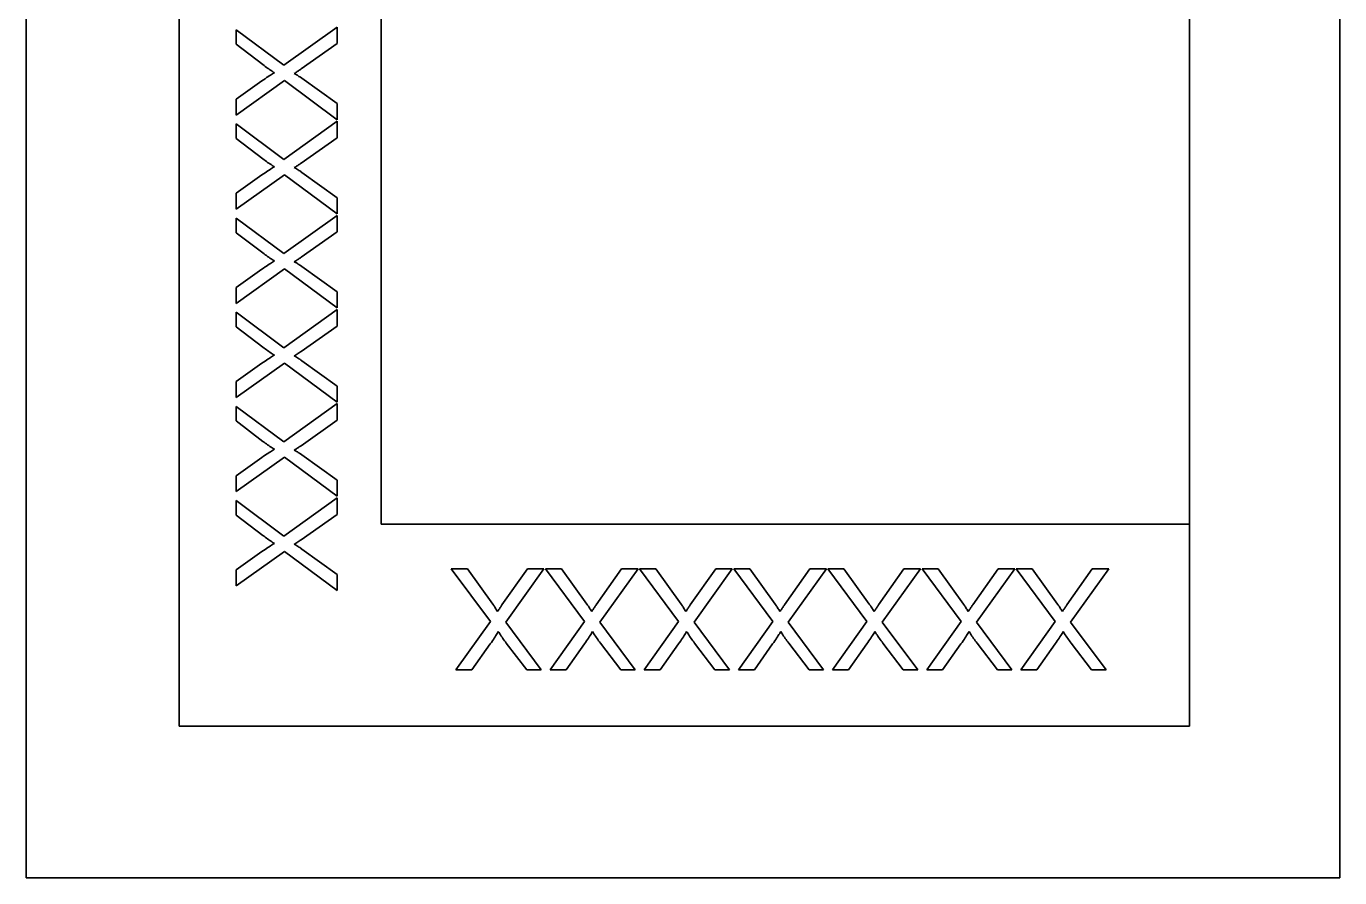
# Model space of a CAD drawing. Extents: x -1051 to 2563, y -231 to 775.
# Drawn here: x -625.35 to -612.35, y 32.98 to 41.41 of the extents above; entities that cross this region are included whole.
import ezdxf

# ---------------------------------------------------------------- set-up
doc = ezdxf.new("R2010")
doc.units = 0

msp = doc.modelspace()

# ---------------------------------------------------------------- linework, layer by layer
at = {"color": 7, "lineweight": 35, "ltscale": 0.375}
for p, q in [((-625.347, 32.983), (-625.347, 47.983)), ((-612.347, 47.983), (-612.347, 32.983))]:
    msp.add_line(p, q, dxfattribs=at)
at = {"color": 7, "lineweight": 35, "ltscale": 0.3}
msp.add_line((-623.835, 34.483), (-623.835, 46.483), dxfattribs=at)
at = {"color": 7, "lineweight": 35, "ltscale": 0.2}
for p, q in [((-621.835, 36.483), (-621.835, 44.483)), ((-613.835, 44.483), (-613.835, 36.483)), ((-613.835, 36.483), (-621.835, 36.483))]:
    msp.add_line(p, q, dxfattribs=at)
at = {"color": 7, "lineweight": 35, "ltscale": 0.003598}
for p, q in [((-623.27, 41.231), (-623.27, 41.375)), ((-623.27, 40.299), (-623.27, 40.443)), ((-623.27, 39.367), (-623.27, 39.511)), ((-623.27, 38.435), (-623.27, 38.579)), ((-623.27, 37.504), (-623.27, 37.648)), ((-623.27, 36.572), (-623.27, 36.716)), ((-619.463, 35.04), (-619.319, 35.04)), ((-617.599, 35.04), (-617.455, 35.04)), ((-616.667, 35.04), (-616.523, 35.04)), ((-614.804, 35.04), (-614.66, 35.04))]:
    msp.add_line(p, q, dxfattribs=at)
at = {"color": 7, "lineweight": 35, "ltscale": 0.014696}
for p, q in [((-623.27, 41.375), (-622.799, 41.023)), ((-623.27, 40.443), (-622.799, 40.092)), ((-623.27, 39.511), (-622.799, 39.16)), ((-623.27, 38.579), (-622.799, 38.228)), ((-623.27, 37.648), (-622.799, 37.296)), ((-623.27, 36.716), (-622.799, 36.365)), ((-619.319, 35.04), (-619.67, 35.512)), ((-616.523, 35.04), (-616.875, 35.512)), ((-614.66, 35.04), (-615.011, 35.512))]:
    msp.add_line(p, q, dxfattribs=at)
at = {"color": 7, "lineweight": 35, "ltscale": 0.016256}
for p, q in [((-622.799, 41.023), (-622.27, 41.402)), ((-622.799, 40.092), (-622.27, 40.47)), ((-622.799, 39.16), (-622.27, 39.538)), ((-622.799, 38.228), (-622.27, 38.607)), ((-622.799, 37.296), (-622.27, 37.675)), ((-622.799, 36.365), (-622.27, 36.743)), ((-620.602, 35.512), (-620.223, 36.04)), ((-617.806, 35.512), (-617.428, 36.04)), ((-615.943, 35.512), (-615.564, 36.04))]:
    msp.add_line(p, q, dxfattribs=at)
at = {"color": 7, "lineweight": 35, "ltscale": 0.004093}
for p, q in [((-622.27, 41.402), (-622.27, 41.238)), ((-622.27, 40.47), (-622.27, 40.307)), ((-622.27, 39.538), (-622.27, 39.375)), ((-622.27, 38.607), (-622.27, 38.443)), ((-622.27, 37.675), (-622.27, 37.511)), ((-622.27, 36.743), (-622.27, 36.579))]:
    msp.add_line(p, q, dxfattribs=at)
at = {"color": 7, "lineweight": 35, "ltscale": 0.008325}
for p, q in [((-623.005, 41.03), (-623.27, 41.231)), ((-623.005, 40.098), (-623.27, 40.299)), ((-623.005, 39.166), (-623.27, 39.367)), ((-623.005, 38.234), (-623.27, 38.435)), ((-623.005, 37.302), (-623.27, 37.504)), ((-623.005, 36.371), (-623.27, 36.572)), ((-620.596, 35.306), (-620.394, 35.04)), ((-615.937, 35.306), (-615.735, 35.04))]:
    msp.add_line(p, q, dxfattribs=at)
at = {"color": 7, "lineweight": 35, "ltscale": 0.010915}
for p, q in [((-622.27, 41.238), (-622.627, 40.987)), ((-622.27, 40.307), (-622.627, 40.055)), ((-622.27, 39.375), (-622.627, 39.123)), ((-622.27, 38.443), (-622.627, 38.191)), ((-622.27, 37.511), (-622.627, 37.259)), ((-622.27, 36.579), (-622.627, 36.328)), ((-620.387, 36.04), (-620.639, 35.684)), ((-619.455, 36.04), (-619.707, 35.684)), ((-618.523, 36.04), (-618.775, 35.684)), ((-617.591, 36.04), (-617.843, 35.684)), ((-616.66, 36.04), (-616.911, 35.684)), ((-615.728, 36.04), (-615.98, 35.684)), ((-614.796, 36.04), (-615.048, 35.684))]:
    msp.add_line(p, q, dxfattribs=at)
at = {"color": 7, "lineweight": 35, "ltscale": 0.000372096}
for p, q in [((-622.993, 41.021), (-623.005, 41.03)), ((-622.993, 40.089), (-623.005, 40.098)), ((-622.993, 39.157), (-623.005, 39.166)), ((-622.993, 38.225), (-623.005, 38.234)), ((-622.993, 37.293), (-623.005, 37.302)), ((-622.993, 36.362), (-623.005, 36.371))]:
    msp.add_line(p, q, dxfattribs=at)
at = {"color": 7, "lineweight": 35, "ltscale": 0.000365982}
for p, q in [((-622.981, 41.012), (-622.993, 41.021)), ((-622.981, 40.08), (-622.993, 40.089)), ((-622.981, 39.148), (-622.993, 39.157)), ((-622.981, 38.216), (-622.993, 38.225)), ((-622.981, 36.353), (-622.993, 36.362))]:
    msp.add_line(p, q, dxfattribs=at)
at = {"color": 7, "lineweight": 35, "ltscale": 0.000359894}
for p, q in [((-622.97, 41.003), (-622.981, 41.012)), ((-622.97, 39.14), (-622.981, 39.148)), ((-622.97, 38.208), (-622.981, 38.216)), ((-622.97, 37.276), (-622.981, 37.285)), ((-622.97, 36.344), (-622.981, 36.353))]:
    msp.add_line(p, q, dxfattribs=at)
at = {"color": 7, "lineweight": 35, "ltscale": 0.000356312}
for p, q in [((-622.958, 40.995), (-622.97, 41.003)), ((-622.958, 40.063), (-622.97, 40.072)), ((-622.958, 39.131), (-622.97, 39.14)), ((-622.958, 37.268), (-622.97, 37.276)), ((-622.958, 36.336), (-622.97, 36.344))]:
    msp.add_line(p, q, dxfattribs=at)
at = {"color": 7, "lineweight": 35, "ltscale": 0.000348827}
for p, q in [((-622.947, 40.987), (-622.958, 40.995)), ((-622.947, 39.123), (-622.958, 39.131)), ((-622.947, 36.328), (-622.958, 36.336))]:
    msp.add_line(p, q, dxfattribs=at)
at = {"color": 7, "lineweight": 35, "ltscale": 0.000344308}
for p, q in [((-622.935, 40.979), (-622.947, 40.987)), ((-622.935, 39.116), (-622.947, 39.123)), ((-622.935, 36.32), (-622.947, 36.328))]:
    msp.add_line(p, q, dxfattribs=at)
at = {"color": 7, "lineweight": 35, "ltscale": 0.000338141}
for p, q in [((-622.924, 40.972), (-622.935, 40.979)), ((-622.924, 39.108), (-622.935, 39.116)), ((-622.924, 37.244), (-622.935, 37.252)), ((-622.924, 36.313), (-622.935, 36.32))]:
    msp.add_line(p, q, dxfattribs=at)
at = {"color": 7, "lineweight": 35, "ltscale": 0.000333499}
for p, q in [((-622.913, 40.964), (-622.924, 40.972)), ((-622.913, 40.033), (-622.924, 40.04)), ((-622.913, 38.169), (-622.924, 38.176)), ((-622.913, 36.305), (-622.924, 36.313))]:
    msp.add_line(p, q, dxfattribs=at)
at = {"color": 7, "lineweight": 35, "ltscale": 0.00032783}
for p, q in [((-622.902, 40.957), (-622.913, 40.964)), ((-622.902, 36.298), (-622.913, 36.305))]:
    msp.add_line(p, q, dxfattribs=at)
at = {"color": 7, "lineweight": 35, "ltscale": 0.000321788}
for p, q in [((-622.891, 40.95), (-622.902, 40.957)), ((-622.891, 40.019), (-622.902, 40.025)), ((-622.891, 39.087), (-622.902, 39.094)), ((-622.891, 37.223), (-622.902, 37.23)), ((-622.891, 36.292), (-622.902, 36.298))]:
    msp.add_line(p, q, dxfattribs=at)
at = {"color": 7, "lineweight": 35, "ltscale": 0.000256639}
for p, q in [((-622.9, 40.945), (-622.891, 40.95)), ((-622.9, 39.082), (-622.891, 39.087)), ((-622.9, 38.15), (-622.891, 38.155)), ((-622.9, 36.286), (-622.891, 36.292))]:
    msp.add_line(p, q, dxfattribs=at)
at = {"color": 7, "lineweight": 35, "ltscale": 0.000209134}
for p, q in [((-622.68, 40.952), (-622.687, 40.947)), ((-622.68, 40.02), (-622.687, 40.016)), ((-622.68, 38.157), (-622.687, 38.152)), ((-622.68, 36.293), (-622.687, 36.289))]:
    msp.add_line(p, q, dxfattribs=at)
at = {"color": 7, "lineweight": 35, "ltscale": 0.000206148}
for p, q in [((-622.673, 40.956), (-622.68, 40.952)), ((-622.673, 39.093), (-622.68, 39.088)), ((-622.673, 37.229), (-622.68, 37.225))]:
    msp.add_line(p, q, dxfattribs=at)
at = {"color": 7, "lineweight": 35, "ltscale": 0.000203372}
for p, q in [((-622.666, 40.961), (-622.673, 40.956)), ((-622.666, 40.029), (-622.673, 40.025)), ((-622.666, 39.097), (-622.673, 39.093)), ((-622.666, 38.165), (-622.673, 38.161)), ((-622.666, 37.234), (-622.673, 37.229))]:
    msp.add_line(p, q, dxfattribs=at)
at = {"color": 7, "lineweight": 35, "ltscale": 0.000200397}
for p, q in [((-622.659, 40.965), (-622.666, 40.961)), ((-622.659, 40.033), (-622.666, 40.029)), ((-622.659, 39.102), (-622.666, 39.097)), ((-622.659, 38.17), (-622.666, 38.165)), ((-622.659, 37.238), (-622.666, 37.234)), ((-622.659, 36.306), (-622.666, 36.302))]:
    msp.add_line(p, q, dxfattribs=at)
at = {"color": 7, "lineweight": 35, "ltscale": 0.000198702}
for p, q in [((-622.653, 40.969), (-622.659, 40.965)), ((-622.653, 40.038), (-622.659, 40.033)), ((-622.653, 39.106), (-622.659, 39.102)), ((-622.653, 38.174), (-622.659, 38.17)), ((-622.653, 37.242), (-622.659, 37.238))]:
    msp.add_line(p, q, dxfattribs=at)
at = {"color": 7, "lineweight": 35, "ltscale": 0.000195943}
for p, q in [((-622.646, 40.974), (-622.653, 40.969)), ((-622.646, 39.11), (-622.653, 39.106)), ((-622.646, 37.247), (-622.653, 37.242))]:
    msp.add_line(p, q, dxfattribs=at)
at = {"color": 7, "lineweight": 35, "ltscale": 0.000192981}
for p, q in [((-622.64, 40.978), (-622.646, 40.974)), ((-622.64, 40.046), (-622.646, 40.042)), ((-622.64, 38.183), (-622.646, 38.178)), ((-622.64, 36.319), (-622.646, 36.315))]:
    msp.add_line(p, q, dxfattribs=at)
at = {"color": 7, "lineweight": 35, "ltscale": 0.000189811}
for p, q in [((-622.633, 40.982), (-622.64, 40.978)), ((-622.633, 36.323), (-622.64, 36.319))]:
    msp.add_line(p, q, dxfattribs=at)
at = {"color": 7, "lineweight": 35, "ltscale": 0.000188335}
for p, q in [((-622.627, 40.987), (-622.633, 40.982)), ((-622.627, 40.055), (-622.633, 40.051)), ((-622.627, 39.123), (-622.633, 39.119)), ((-622.627, 38.191), (-622.633, 38.187)), ((-622.627, 37.259), (-622.633, 37.255)), ((-622.627, 36.328), (-622.633, 36.323))]:
    msp.add_line(p, q, dxfattribs=at)
at = {"color": 7, "lineweight": 35, "ltscale": 0.014697}
for p, q in [((-622.792, 40.872), (-623.27, 40.531)), ((-622.792, 39.94), (-623.27, 39.599)), ((-622.792, 39.008), (-623.27, 38.667)), ((-622.792, 38.077), (-623.27, 37.736)), ((-622.792, 37.145), (-623.27, 36.804)), ((-622.792, 36.213), (-623.27, 35.872)), ((-620.25, 35.04), (-620.602, 35.512)), ((-618.387, 35.04), (-618.738, 35.512)), ((-617.455, 35.04), (-617.806, 35.512)), ((-615.591, 35.04), (-615.943, 35.512))]:
    msp.add_line(p, q, dxfattribs=at)
at = {"color": 7, "lineweight": 35, "ltscale": 0.007854}
for p, q in [((-623.27, 40.689), (-623.014, 40.87)), ((-623.27, 39.757), (-623.014, 39.938)), ((-623.27, 38.825), (-623.014, 39.006)), ((-623.27, 37.893), (-623.014, 38.075)), ((-623.27, 36.961), (-623.014, 37.143)), ((-623.27, 36.03), (-623.014, 36.211)), ((-620.937, 35.04), (-620.755, 35.297)), ((-616.278, 35.04), (-616.096, 35.297))]:
    msp.add_line(p, q, dxfattribs=at)
at = {"color": 7, "lineweight": 35, "ltscale": 0.000476492}
for p, q in [((-623.014, 40.87), (-622.998, 40.881)), ((-623.014, 39.938), (-622.998, 39.949)), ((-623.014, 39.006), (-622.998, 39.017)), ((-623.014, 38.075), (-622.998, 38.086)), ((-623.014, 36.211), (-622.998, 36.222))]:
    msp.add_line(p, q, dxfattribs=at)
at = {"color": 7, "lineweight": 35, "ltscale": 0.000453116}
for p, q in [((-622.998, 40.881), (-622.983, 40.891)), ((-622.998, 39.017), (-622.983, 39.028)), ((-622.998, 36.222), (-622.983, 36.232))]:
    msp.add_line(p, q, dxfattribs=at)
at = {"color": 7, "lineweight": 35, "ltscale": 0.000427689}
for p, q in [((-622.983, 40.891), (-622.969, 40.901)), ((-622.983, 39.96), (-622.969, 39.969)), ((-622.983, 39.028), (-622.969, 39.037)), ((-622.983, 37.164), (-622.969, 37.174)), ((-622.983, 36.232), (-622.969, 36.242))]:
    msp.add_line(p, q, dxfattribs=at)
at = {"color": 7, "lineweight": 35, "ltscale": 0.00040332}
for p, q in [((-622.969, 40.901), (-622.956, 40.91)), ((-622.969, 39.969), (-622.956, 39.978)), ((-622.969, 39.037), (-622.956, 39.046)), ((-622.969, 38.106), (-622.956, 38.115)), ((-622.969, 37.174), (-622.956, 37.183)), ((-622.969, 36.242), (-622.956, 36.251))]:
    msp.add_line(p, q, dxfattribs=at)
at = {"color": 7, "lineweight": 35, "ltscale": 0.000380252}
for p, q in [((-622.956, 40.91), (-622.943, 40.918)), ((-622.956, 39.046), (-622.943, 39.055)), ((-622.956, 38.115), (-622.943, 38.123)), ((-622.956, 37.183), (-622.943, 37.191)), ((-622.956, 36.251), (-622.943, 36.259))]:
    msp.add_line(p, q, dxfattribs=at)
at = {"color": 7, "lineweight": 35, "ltscale": 0.000353393}
for p, q in [((-622.943, 40.918), (-622.931, 40.926)), ((-622.943, 39.987), (-622.931, 39.994)), ((-622.943, 39.055), (-622.931, 39.063)), ((-622.943, 38.123), (-622.931, 38.131)), ((-622.943, 37.191), (-622.931, 37.199)), ((-622.943, 36.259), (-622.931, 36.267))]:
    msp.add_line(p, q, dxfattribs=at)
at = {"color": 7, "lineweight": 35, "ltscale": 0.000331696}
for p, q in [((-622.931, 40.926), (-622.92, 40.933)), ((-622.931, 39.063), (-622.92, 39.07)), ((-622.931, 38.131), (-622.92, 38.138)), ((-622.931, 37.199), (-622.92, 37.206)), ((-622.931, 36.267), (-622.92, 36.274))]:
    msp.add_line(p, q, dxfattribs=at)
at = {"color": 7, "lineweight": 35, "ltscale": 0.000306189}
for p, q in [((-622.92, 40.933), (-622.91, 40.94)), ((-622.92, 40.001), (-622.91, 40.008)), ((-622.92, 39.07), (-622.91, 39.076)), ((-622.92, 37.206), (-622.91, 37.212)), ((-622.92, 36.274), (-622.91, 36.281)), ((-620.692, 35.391), (-620.686, 35.401)), ((-618.828, 35.391), (-618.822, 35.401)), ((-616.965, 35.391), (-616.958, 35.401)), ((-616.033, 35.391), (-616.027, 35.401))]:
    msp.add_line(p, q, dxfattribs=at)
at = {"color": 7, "lineweight": 35, "ltscale": 0.000282231}
for p, q in [((-622.91, 40.94), (-622.9, 40.945)), ((-622.91, 39.076), (-622.9, 39.082)), ((-622.91, 36.281), (-622.9, 36.286))]:
    msp.add_line(p, q, dxfattribs=at)
at = {"color": 7, "lineweight": 35, "ltscale": 0.016225}
for p, q in [((-622.27, 40.485), (-622.792, 40.872)), ((-622.27, 39.553), (-622.792, 39.94)), ((-622.27, 38.622), (-622.792, 39.008)), ((-622.27, 37.69), (-622.792, 38.077)), ((-622.27, 36.758), (-622.792, 37.145)), ((-622.27, 35.826), (-622.792, 36.213)), ((-621.14, 36.04), (-620.753, 35.519)), ((-619.276, 36.04), (-618.89, 35.519)), ((-618.345, 36.04), (-617.958, 35.519)), ((-617.413, 36.04), (-617.026, 35.519)), ((-616.481, 36.04), (-616.094, 35.519))]:
    msp.add_line(p, q, dxfattribs=at)
at = {"color": 7, "lineweight": 35, "ltscale": 0.000212328}
for p, q in [((-622.687, 40.947), (-622.694, 40.943)), ((-622.687, 36.289), (-622.694, 36.284))]:
    msp.add_line(p, q, dxfattribs=at)
at = {"color": 7, "lineweight": 35, "ltscale": 0.000311089}
for p, q in [((-622.694, 40.943), (-622.683, 40.936)), ((-622.694, 39.079), (-622.683, 39.073)), ((-622.694, 36.284), (-622.683, 36.278))]:
    msp.add_line(p, q, dxfattribs=at)
at = {"color": 7, "lineweight": 35, "ltscale": 0.000290695}
for p, q in [((-622.683, 40.936), (-622.673, 40.93)), ((-622.683, 39.073), (-622.673, 39.067)), ((-622.683, 36.278), (-622.673, 36.271))]:
    msp.add_line(p, q, dxfattribs=at)
at = {"color": 7, "lineweight": 35, "ltscale": 0.000269908}
for p, q in [((-622.673, 40.93), (-622.664, 40.925)), ((-622.673, 39.067), (-622.664, 39.061)), ((-622.673, 36.271), (-622.664, 36.266))]:
    msp.add_line(p, q, dxfattribs=at)
at = {"color": 7, "lineweight": 35, "ltscale": 0.000252117}
for p, q in [((-622.664, 40.925), (-622.656, 40.919)), ((-622.664, 39.061), (-622.656, 39.056)), ((-622.664, 36.266), (-622.656, 36.26))]:
    msp.add_line(p, q, dxfattribs=at)
at = {"color": 7, "lineweight": 35, "ltscale": 0.000232628}
for p, q in [((-622.656, 40.919), (-622.648, 40.914)), ((-622.656, 39.056), (-622.648, 39.051)), ((-622.656, 36.26), (-622.648, 36.255))]:
    msp.add_line(p, q, dxfattribs=at)
at = {"color": 7, "lineweight": 35, "ltscale": 0.000212265}
for p, q in [((-622.648, 40.914), (-622.641, 40.91)), ((-622.648, 39.051), (-622.641, 39.046)), ((-622.648, 36.255), (-622.641, 36.251))]:
    msp.add_line(p, q, dxfattribs=at)
at = {"color": 7, "lineweight": 35, "ltscale": 0.000192784}
for p, q in [((-622.641, 40.91), (-622.634, 40.906)), ((-622.641, 39.046), (-622.634, 39.042)), ((-622.641, 37.183), (-622.634, 37.178)), ((-622.641, 36.251), (-622.634, 36.247))]:
    msp.add_line(p, q, dxfattribs=at)
at = {"color": 7, "lineweight": 35, "ltscale": 0.000173516}
for p, q in [((-622.634, 40.906), (-622.628, 40.902)), ((-622.634, 39.974), (-622.628, 39.97)), ((-622.634, 39.042), (-622.628, 39.038)), ((-622.634, 38.11), (-622.628, 38.106)), ((-622.634, 36.247), (-622.628, 36.243))]:
    msp.add_line(p, q, dxfattribs=at)
at = {"color": 7, "lineweight": 35, "ltscale": 0.00015447}
for p, q in [((-622.628, 40.902), (-622.623, 40.898)), ((-622.628, 39.038), (-622.623, 39.035)), ((-622.628, 36.243), (-622.623, 36.239))]:
    msp.add_line(p, q, dxfattribs=at)
at = {"color": 7, "lineweight": 35, "ltscale": 0.000135012}
for p, q in [((-622.623, 40.898), (-622.619, 40.895)), ((-622.623, 39.966), (-622.619, 39.963)), ((-622.623, 39.035), (-622.619, 39.032)), ((-622.623, 37.171), (-622.619, 37.168)), ((-622.623, 36.239), (-622.619, 36.236))]:
    msp.add_line(p, q, dxfattribs=at)
at = {"color": 7, "lineweight": 35, "ltscale": 0.010739}
for p, q in [((-622.619, 40.895), (-622.27, 40.644)), ((-622.619, 39.963), (-622.27, 39.712)), ((-622.619, 39.032), (-622.27, 38.781)), ((-622.619, 38.1), (-622.27, 37.849)), ((-622.619, 37.168), (-622.27, 36.917)), ((-622.619, 36.236), (-622.27, 35.985)), ((-620.73, 35.692), (-620.981, 36.04)), ((-618.866, 35.692), (-619.117, 36.04)), ((-617.935, 35.692), (-618.186, 36.04)), ((-617.003, 35.692), (-617.254, 36.04)), ((-616.071, 35.692), (-616.322, 36.04))]:
    msp.add_line(p, q, dxfattribs=at)
at = {"color": 7, "lineweight": 35, "ltscale": 0.003939}
for p, q in [((-623.27, 40.531), (-623.27, 40.689)), ((-623.27, 39.599), (-623.27, 39.757)), ((-623.27, 38.667), (-623.27, 38.825)), ((-623.27, 37.736), (-623.27, 37.893)), ((-623.27, 36.804), (-623.27, 36.961)), ((-623.27, 35.872), (-623.27, 36.03))]:
    msp.add_line(p, q, dxfattribs=at)
at = {"color": 7, "lineweight": 35, "ltscale": 0.003973}
for p, q in [((-622.27, 40.644), (-622.27, 40.485)), ((-622.27, 38.781), (-622.27, 38.622)), ((-622.27, 37.849), (-622.27, 37.69)), ((-622.27, 36.917), (-622.27, 36.758)), ((-620.981, 36.04), (-621.14, 36.04)), ((-620.049, 36.04), (-620.208, 36.04)), ((-619.117, 36.04), (-619.276, 36.04)), ((-618.186, 36.04), (-618.345, 36.04)), ((-617.254, 36.04), (-617.413, 36.04)), ((-616.322, 36.04), (-616.481, 36.04)), ((-615.39, 36.04), (-615.549, 36.04)), ((-622.27, 35.985), (-622.27, 35.826))]:
    msp.add_line(p, q, dxfattribs=at)
at = {"color": 7, "lineweight": 35, "ltscale": 0.000359668}
msp.add_line((-622.97, 40.072), (-622.981, 40.08), dxfattribs=at)
at = {"color": 7, "lineweight": 35, "ltscale": 0.000349046}
for p, q in [((-622.947, 40.055), (-622.958, 40.063)), ((-622.947, 38.192), (-622.958, 38.2)), ((-622.947, 37.26), (-622.958, 37.268))]:
    msp.add_line(p, q, dxfattribs=at)
at = {"color": 7, "lineweight": 35, "ltscale": 0.000344092}
for p, q in [((-622.935, 40.047), (-622.947, 40.055)), ((-622.935, 38.184), (-622.947, 38.192)), ((-622.935, 37.252), (-622.947, 37.26))]:
    msp.add_line(p, q, dxfattribs=at)
at = {"color": 7, "lineweight": 35, "ltscale": 0.000338353}
for p, q in [((-622.924, 40.04), (-622.935, 40.047)), ((-622.924, 38.176), (-622.935, 38.184))]:
    msp.add_line(p, q, dxfattribs=at)
at = {"color": 7, "lineweight": 35, "ltscale": 0.000195733}
for p, q in [((-622.646, 40.042), (-622.653, 40.038)), ((-622.646, 38.178), (-622.653, 38.174)), ((-622.646, 36.315), (-622.653, 36.311))]:
    msp.add_line(p, q, dxfattribs=at)
at = {"color": 7, "lineweight": 35, "ltscale": 0.000190026}
for p, q in [((-622.633, 40.051), (-622.64, 40.046)), ((-622.633, 39.119), (-622.64, 39.115)), ((-622.633, 38.187), (-622.64, 38.183)), ((-622.633, 37.255), (-622.64, 37.251))]:
    msp.add_line(p, q, dxfattribs=at)
at = {"color": 7, "lineweight": 35, "ltscale": 0.000453333}
for p, q in [((-622.998, 39.949), (-622.983, 39.96)), ((-622.998, 38.086), (-622.983, 38.096)), ((-622.998, 37.154), (-622.983, 37.164))]:
    msp.add_line(p, q, dxfattribs=at)
at = {"color": 7, "lineweight": 35, "ltscale": 0.000380042}
msp.add_line((-622.956, 39.978), (-622.943, 39.987), dxfattribs=at)
at = {"color": 7, "lineweight": 35, "ltscale": 0.000331899}
msp.add_line((-622.931, 39.994), (-622.92, 40.001), dxfattribs=at)
at = {"color": 7, "lineweight": 35, "ltscale": 0.000327625}
for p, q in [((-622.902, 40.025), (-622.913, 40.033)), ((-622.902, 39.094), (-622.913, 39.101)), ((-622.902, 38.162), (-622.913, 38.169)), ((-622.902, 37.23), (-622.913, 37.237))]:
    msp.add_line(p, q, dxfattribs=at)
at = {"color": 7, "lineweight": 35, "ltscale": 0.000282036}
for p, q in [((-622.91, 40.008), (-622.9, 40.014)), ((-622.91, 38.144), (-622.9, 38.15)), ((-622.91, 37.212), (-622.9, 37.218))]:
    msp.add_line(p, q, dxfattribs=at)
at = {"color": 7, "lineweight": 35, "ltscale": 0.000256829}
for p, q in [((-622.9, 40.014), (-622.891, 40.019)), ((-622.9, 37.218), (-622.891, 37.223))]:
    msp.add_line(p, q, dxfattribs=at)
at = {"color": 7, "lineweight": 35, "ltscale": 0.000212126}
for p, q in [((-622.687, 40.016), (-622.694, 40.011)), ((-622.687, 39.084), (-622.694, 39.079)), ((-622.687, 38.152), (-622.694, 38.148)), ((-622.687, 37.22), (-622.694, 37.216))]:
    msp.add_line(p, q, dxfattribs=at)
at = {"color": 7, "lineweight": 35, "ltscale": 0.000311288}
for p, q in [((-622.694, 40.011), (-622.683, 40.005)), ((-622.694, 38.148), (-622.683, 38.141)), ((-622.694, 37.216), (-622.683, 37.209))]:
    msp.add_line(p, q, dxfattribs=at)
at = {"color": 7, "lineweight": 35, "ltscale": 0.000290495}
for p, q in [((-622.683, 40.005), (-622.673, 39.999)), ((-622.683, 38.141), (-622.673, 38.135)), ((-622.683, 37.209), (-622.673, 37.203)), ((-620.689, 35.627), (-620.695, 35.637)), ((-619.757, 35.627), (-619.763, 35.637)), ((-617.893, 35.627), (-617.899, 35.637)), ((-616.03, 35.627), (-616.036, 35.637)), ((-615.098, 35.627), (-615.104, 35.637))]:
    msp.add_line(p, q, dxfattribs=at)
at = {"color": 7, "lineweight": 35, "ltscale": 0.000206353}
for p, q in [((-622.673, 40.025), (-622.68, 40.02)), ((-622.673, 38.161), (-622.68, 38.157)), ((-622.673, 36.297), (-622.68, 36.293))]:
    msp.add_line(p, q, dxfattribs=at)
at = {"color": 7, "lineweight": 35, "ltscale": 0.000270111}
for p, q in [((-622.673, 39.999), (-622.664, 39.993)), ((-622.673, 38.135), (-622.664, 38.129)), ((-622.673, 37.203), (-622.664, 37.197))]:
    msp.add_line(p, q, dxfattribs=at)
at = {"color": 7, "lineweight": 35, "ltscale": 0.000251914}
for p, q in [((-622.664, 39.993), (-622.656, 39.988)), ((-622.664, 38.129), (-622.656, 38.124)), ((-622.664, 37.197), (-622.656, 37.192))]:
    msp.add_line(p, q, dxfattribs=at)
at = {"color": 7, "lineweight": 35, "ltscale": 0.000232832}
for p, q in [((-622.656, 39.988), (-622.648, 39.983)), ((-622.656, 38.124), (-622.648, 38.119)), ((-622.656, 37.192), (-622.648, 37.187))]:
    msp.add_line(p, q, dxfattribs=at)
at = {"color": 7, "lineweight": 35, "ltscale": 0.000212059}
for p, q in [((-622.648, 39.983), (-622.641, 39.978)), ((-622.648, 38.119), (-622.641, 38.114)), ((-622.648, 37.187), (-622.641, 37.183))]:
    msp.add_line(p, q, dxfattribs=at)
at = {"color": 7, "lineweight": 35, "ltscale": 0.000192992}
for p, q in [((-622.641, 39.978), (-622.634, 39.974)), ((-622.641, 38.114), (-622.634, 38.11))]:
    msp.add_line(p, q, dxfattribs=at)
at = {"color": 7, "lineweight": 35, "ltscale": 0.000154258}
for p, q in [((-622.628, 39.97), (-622.623, 39.966)), ((-622.628, 38.106), (-622.623, 38.103)), ((-622.628, 37.175), (-622.623, 37.171))]:
    msp.add_line(p, q, dxfattribs=at)
at = {"color": 7, "lineweight": 35, "ltscale": 0.003974}
msp.add_line((-622.27, 39.712), (-622.27, 39.553), dxfattribs=at)
at = {"color": 7, "lineweight": 35, "ltscale": 0.000333708}
for p, q in [((-622.913, 39.101), (-622.924, 39.108)), ((-622.913, 37.237), (-622.924, 37.244))]:
    msp.add_line(p, q, dxfattribs=at)
at = {"color": 7, "lineweight": 35, "ltscale": 0.000209338}
for p, q in [((-622.68, 39.088), (-622.687, 39.084)), ((-622.68, 37.225), (-622.687, 37.22))]:
    msp.add_line(p, q, dxfattribs=at)
at = {"color": 7, "lineweight": 35, "ltscale": 0.000192769}
for p, q in [((-622.64, 39.115), (-622.646, 39.11)), ((-622.64, 37.251), (-622.646, 37.247))]:
    msp.add_line(p, q, dxfattribs=at)
at = {"color": 7, "lineweight": 35, "ltscale": 0.000427473}
msp.add_line((-622.983, 38.096), (-622.969, 38.106), dxfattribs=at)
at = {"color": 7, "lineweight": 35, "ltscale": 0.00035609}
msp.add_line((-622.958, 38.2), (-622.97, 38.208), dxfattribs=at)
at = {"color": 7, "lineweight": 35, "ltscale": 0.000306389}
msp.add_line((-622.92, 38.138), (-622.91, 38.144), dxfattribs=at)
at = {"color": 7, "lineweight": 35, "ltscale": 0.00032199}
msp.add_line((-622.891, 38.155), (-622.902, 38.162), dxfattribs=at)
at = {"color": 7, "lineweight": 35, "ltscale": 0.000135228}
msp.add_line((-622.623, 38.103), (-622.619, 38.1), dxfattribs=at)
at = {"color": 7, "lineweight": 35, "ltscale": 0.000365754}
msp.add_line((-622.981, 37.285), (-622.993, 37.293), dxfattribs=at)
at = {"color": 7, "lineweight": 35, "ltscale": 0.000476272}
msp.add_line((-623.014, 37.143), (-622.998, 37.154), dxfattribs=at)
at = {"color": 7, "lineweight": 35, "ltscale": 0.000173726}
msp.add_line((-622.634, 37.178), (-622.628, 37.175), dxfattribs=at)
at = {"color": 7, "lineweight": 35, "ltscale": 0.05}
msp.add_line((-613.835, 36.483), (-613.835, 34.483), dxfattribs=at)
at = {"color": 7, "lineweight": 35, "ltscale": 0.000203165}
for p, q in [((-622.666, 36.302), (-622.673, 36.297)), ((-620.664, 35.645), (-620.669, 35.638)), ((-619.733, 35.645), (-619.737, 35.638)), ((-618.801, 35.645), (-618.805, 35.638)), ((-617.869, 35.645), (-617.873, 35.638)), ((-616.937, 35.645), (-616.942, 35.638)), ((-616.005, 35.645), (-616.01, 35.638)), ((-615.074, 35.645), (-615.078, 35.638))]:
    msp.add_line(p, q, dxfattribs=at)
at = {"color": 7, "lineweight": 35, "ltscale": 0.000198911}
msp.add_line((-622.653, 36.311), (-622.659, 36.306), dxfattribs=at)
at = {"color": 7, "lineweight": 35, "ltscale": 0.004092}
for p, q in [((-620.223, 36.04), (-620.387, 36.04)), ((-619.291, 36.04), (-619.455, 36.04)), ((-618.36, 36.04), (-618.523, 36.04)), ((-617.428, 36.04), (-617.591, 36.04)), ((-616.496, 36.04), (-616.66, 36.04)), ((-615.564, 36.04), (-615.728, 36.04)), ((-614.632, 36.04), (-614.796, 36.04))]:
    msp.add_line(p, q, dxfattribs=at)
at = {"color": 7, "lineweight": 35, "ltscale": 0.016224}
for p, q in [((-620.208, 36.04), (-619.821, 35.519)), ((-615.549, 36.04), (-615.162, 35.519))]:
    msp.add_line(p, q, dxfattribs=at)
at = {"color": 7, "lineweight": 35, "ltscale": 0.010738}
for p, q in [((-619.798, 35.692), (-620.049, 36.04)), ((-615.139, 35.692), (-615.39, 36.04))]:
    msp.add_line(p, q, dxfattribs=at)
at = {"color": 7, "lineweight": 35, "ltscale": 0.016255}
for p, q in [((-619.67, 35.512), (-619.291, 36.04)), ((-618.738, 35.512), (-618.36, 36.04)), ((-616.875, 35.512), (-616.496, 36.04)), ((-615.011, 35.512), (-614.632, 36.04))]:
    msp.add_line(p, q, dxfattribs=at)
at = {"color": 7, "lineweight": 35, "ltscale": 0.000134698}
for p, q in [((-620.727, 35.687), (-620.73, 35.692)), ((-619.795, 35.687), (-619.798, 35.692)), ((-618.863, 35.687), (-618.866, 35.692)), ((-617.932, 35.687), (-617.935, 35.692)), ((-617, 35.687), (-617.003, 35.692)), ((-616.068, 35.687), (-616.071, 35.692)), ((-615.136, 35.687), (-615.139, 35.692))]:
    msp.add_line(p, q, dxfattribs=at)
at = {"color": 7, "lineweight": 35, "ltscale": 0.000153729}
for p, q in [((-620.724, 35.682), (-620.727, 35.687)), ((-618.86, 35.682), (-618.863, 35.687)), ((-616.996, 35.682), (-617, 35.687)), ((-616.065, 35.682), (-616.068, 35.687))]:
    msp.add_line(p, q, dxfattribs=at)
at = {"color": 7, "lineweight": 35, "ltscale": 0.000173937}
for p, q in [((-620.72, 35.676), (-620.724, 35.682)), ((-618.856, 35.676), (-618.86, 35.682)), ((-616.061, 35.676), (-616.065, 35.682))]:
    msp.add_line(p, q, dxfattribs=at)
at = {"color": 7, "lineweight": 35, "ltscale": 0.000193312}
for p, q in [((-620.715, 35.67), (-620.72, 35.676)), ((-619.784, 35.67), (-619.788, 35.676)), ((-617.92, 35.67), (-617.924, 35.676)), ((-616.988, 35.67), (-616.993, 35.676)), ((-616.057, 35.67), (-616.061, 35.676)), ((-615.125, 35.67), (-615.129, 35.676))]:
    msp.add_line(p, q, dxfattribs=at)
at = {"color": 7, "lineweight": 35, "ltscale": 0.00021238}
for p, q in [((-620.711, 35.663), (-620.715, 35.67)), ((-619.779, 35.663), (-619.784, 35.67)), ((-617.916, 35.663), (-617.92, 35.67)), ((-616.984, 35.663), (-616.988, 35.67)), ((-616.052, 35.663), (-616.057, 35.67)), ((-615.12, 35.663), (-615.125, 35.67))]:
    msp.add_line(p, q, dxfattribs=at)
at = {"color": 7, "lineweight": 35, "ltscale": 0.000231779}
for p, q in [((-620.706, 35.655), (-620.711, 35.663)), ((-618.842, 35.655), (-618.847, 35.663)), ((-616.047, 35.655), (-616.052, 35.663))]:
    msp.add_line(p, q, dxfattribs=at)
at = {"color": 7, "lineweight": 35, "ltscale": 0.000251997}
for p, q in [((-620.701, 35.646), (-620.706, 35.655)), ((-618.837, 35.646), (-618.842, 35.655)), ((-616.973, 35.646), (-616.979, 35.655)), ((-616.042, 35.646), (-616.047, 35.655))]:
    msp.add_line(p, q, dxfattribs=at)
at = {"color": 7, "lineweight": 35, "ltscale": 0.000271405}
for p, q in [((-620.695, 35.637), (-620.701, 35.646)), ((-619.763, 35.637), (-619.769, 35.646)), ((-617.899, 35.637), (-617.905, 35.646)), ((-616.036, 35.637), (-616.042, 35.646)), ((-615.104, 35.637), (-615.11, 35.646))]:
    msp.add_line(p, q, dxfattribs=at)
at = {"color": 7, "lineweight": 35, "ltscale": 0.000309913}
for p, q in [((-620.682, 35.617), (-620.689, 35.627)), ((-618.819, 35.617), (-618.825, 35.627)), ((-616.955, 35.617), (-616.962, 35.627)), ((-616.023, 35.617), (-616.03, 35.627))]:
    msp.add_line(p, q, dxfattribs=at)
at = {"color": 7, "lineweight": 35, "ltscale": 0.000212207}
for p, q in [((-620.678, 35.624), (-620.682, 35.617)), ((-616.951, 35.624), (-616.955, 35.617)), ((-616.019, 35.624), (-616.023, 35.617))]:
    msp.add_line(p, q, dxfattribs=at)
at = {"color": 7, "lineweight": 35, "ltscale": 0.000208812}
for p, q in [((-620.673, 35.631), (-620.678, 35.624)), ((-619.742, 35.631), (-619.746, 35.624)), ((-617.878, 35.631), (-617.882, 35.624)), ((-616.014, 35.631), (-616.019, 35.624)), ((-615.083, 35.631), (-615.087, 35.624))]:
    msp.add_line(p, q, dxfattribs=at)
at = {"color": 7, "lineweight": 35, "ltscale": 0.000206558}
for p, q in [((-620.669, 35.638), (-620.673, 35.631)), ((-619.737, 35.638), (-619.742, 35.631)), ((-617.873, 35.638), (-617.878, 35.631)), ((-616.942, 35.638), (-616.946, 35.631)), ((-616.01, 35.638), (-616.014, 35.631)), ((-615.078, 35.638), (-615.083, 35.631))]:
    msp.add_line(p, q, dxfattribs=at)
at = {"color": 7, "lineweight": 35, "ltscale": 0.000201244}
for p, q in [((-620.66, 35.652), (-620.664, 35.645)), ((-619.728, 35.652), (-619.733, 35.645)), ((-618.797, 35.652), (-618.801, 35.645)), ((-617.865, 35.652), (-617.869, 35.645)), ((-616.933, 35.652), (-616.937, 35.645)), ((-616.001, 35.652), (-616.005, 35.645)), ((-615.069, 35.652), (-615.074, 35.645))]:
    msp.add_line(p, q, dxfattribs=at)
at = {"color": 7, "lineweight": 35, "ltscale": 0.000198174}
for p, q in [((-620.656, 35.658), (-620.66, 35.652)), ((-619.724, 35.658), (-619.728, 35.652)), ((-617.86, 35.658), (-617.865, 35.652)), ((-616.929, 35.658), (-616.933, 35.652)), ((-615.997, 35.658), (-616.001, 35.652)), ((-615.065, 35.658), (-615.069, 35.652))]:
    msp.add_line(p, q, dxfattribs=at)
at = {"color": 7, "lineweight": 35, "ltscale": 0.000195626}
for p, q in [((-620.651, 35.665), (-620.656, 35.658)), ((-619.72, 35.665), (-619.724, 35.658)), ((-617.856, 35.665), (-617.86, 35.658)), ((-616.924, 35.665), (-616.929, 35.658)), ((-615.992, 35.665), (-615.997, 35.658)), ((-615.061, 35.665), (-615.065, 35.658))]:
    msp.add_line(p, q, dxfattribs=at)
at = {"color": 7, "lineweight": 35, "ltscale": 0.000192557}
for p, q in [((-620.647, 35.671), (-620.651, 35.665)), ((-619.715, 35.671), (-619.72, 35.665)), ((-617.852, 35.671), (-617.856, 35.665)), ((-615.988, 35.671), (-615.992, 35.665)), ((-615.056, 35.671), (-615.061, 35.665))]:
    msp.add_line(p, q, dxfattribs=at)
at = {"color": 7, "lineweight": 35, "ltscale": 0.000190341}
for p, q in [((-620.643, 35.677), (-620.647, 35.671)), ((-619.711, 35.677), (-619.715, 35.671)), ((-618.779, 35.677), (-618.784, 35.671)), ((-617.847, 35.677), (-617.852, 35.671)), ((-616.916, 35.677), (-616.92, 35.671)), ((-615.984, 35.677), (-615.988, 35.671)), ((-615.052, 35.677), (-615.056, 35.671))]:
    msp.add_line(p, q, dxfattribs=at)
at = {"color": 7, "lineweight": 35, "ltscale": 0.000188137}
for p, q in [((-620.639, 35.684), (-620.643, 35.677)), ((-619.707, 35.684), (-619.711, 35.677)), ((-617.843, 35.684), (-617.847, 35.677)), ((-615.98, 35.684), (-615.984, 35.677)), ((-615.048, 35.684), (-615.052, 35.677))]:
    msp.add_line(p, q, dxfattribs=at)
at = {"color": 7, "lineweight": 35, "ltscale": 0.000154582}
for p, q in [((-619.792, 35.682), (-619.795, 35.687)), ((-617.928, 35.682), (-617.932, 35.687)), ((-615.133, 35.682), (-615.136, 35.687))]:
    msp.add_line(p, q, dxfattribs=at)
at = {"color": 7, "lineweight": 35, "ltscale": 0.000173098}
for p, q in [((-619.788, 35.676), (-619.792, 35.682)), ((-617.924, 35.676), (-617.928, 35.682)), ((-616.993, 35.676), (-616.996, 35.682)), ((-615.129, 35.676), (-615.133, 35.682))]:
    msp.add_line(p, q, dxfattribs=at)
at = {"color": 7, "lineweight": 35, "ltscale": 0.000232596}
for p, q in [((-619.774, 35.655), (-619.779, 35.663)), ((-617.911, 35.655), (-617.916, 35.663)), ((-616.979, 35.655), (-616.984, 35.663)), ((-615.115, 35.655), (-615.12, 35.663))]:
    msp.add_line(p, q, dxfattribs=at)
at = {"color": 7, "lineweight": 35, "ltscale": 0.000251187}
for p, q in [((-619.769, 35.646), (-619.774, 35.655)), ((-617.905, 35.646), (-617.911, 35.655)), ((-615.11, 35.646), (-615.115, 35.655))]:
    msp.add_line(p, q, dxfattribs=at)
at = {"color": 7, "lineweight": 35, "ltscale": 0.000310712}
for p, q in [((-619.75, 35.617), (-619.757, 35.627)), ((-617.887, 35.617), (-617.893, 35.627)), ((-615.091, 35.617), (-615.098, 35.627))]:
    msp.add_line(p, q, dxfattribs=at)
at = {"color": 7, "lineweight": 35, "ltscale": 0.000211399}
for p, q in [((-619.746, 35.624), (-619.75, 35.617)), ((-618.814, 35.624), (-618.819, 35.617)), ((-617.882, 35.624), (-617.887, 35.617)), ((-615.087, 35.624), (-615.091, 35.617))]:
    msp.add_line(p, q, dxfattribs=at)
at = {"color": 7, "lineweight": 35, "ltscale": 0.000192485}
msp.add_line((-618.852, 35.67), (-618.856, 35.676), dxfattribs=at)
at = {"color": 7, "lineweight": 35, "ltscale": 0.000213206}
msp.add_line((-618.847, 35.663), (-618.852, 35.67), dxfattribs=at)
at = {"color": 7, "lineweight": 35, "ltscale": 0.000270602}
for p, q in [((-618.831, 35.637), (-618.837, 35.646)), ((-616.968, 35.637), (-616.973, 35.646))]:
    msp.add_line(p, q, dxfattribs=at)
at = {"color": 7, "lineweight": 35, "ltscale": 0.000291299}
for p, q in [((-618.825, 35.627), (-618.831, 35.637)), ((-616.962, 35.627), (-616.968, 35.637))]:
    msp.add_line(p, q, dxfattribs=at)
at = {"color": 7, "lineweight": 35, "ltscale": 0.00020963}
msp.add_line((-618.81, 35.631), (-618.814, 35.624), dxfattribs=at)
at = {"color": 7, "lineweight": 35, "ltscale": 0.000205739}
msp.add_line((-618.805, 35.638), (-618.81, 35.631), dxfattribs=at)
at = {"color": 7, "lineweight": 35, "ltscale": 0.000199012}
msp.add_line((-618.792, 35.658), (-618.797, 35.652), dxfattribs=at)
at = {"color": 7, "lineweight": 35, "ltscale": 0.000194785}
msp.add_line((-618.788, 35.665), (-618.792, 35.658), dxfattribs=at)
at = {"color": 7, "lineweight": 35, "ltscale": 0.000193408}
for p, q in [((-618.784, 35.671), (-618.788, 35.665)), ((-616.92, 35.671), (-616.924, 35.665))]:
    msp.add_line(p, q, dxfattribs=at)
at = {"color": 7, "lineweight": 35, "ltscale": 0.000187275}
for p, q in [((-618.775, 35.684), (-618.779, 35.677)), ((-616.911, 35.684), (-616.916, 35.677))]:
    msp.add_line(p, q, dxfattribs=at)
at = {"color": 7, "lineweight": 35, "ltscale": 0.000208002}
msp.add_line((-616.946, 35.631), (-616.951, 35.624), dxfattribs=at)
at = {"color": 7, "lineweight": 35, "ltscale": 0.014698}
for p, q in [((-620.753, 35.519), (-621.094, 35.04)), ((-619.821, 35.519), (-620.162, 35.04)), ((-618.89, 35.519), (-619.231, 35.04)), ((-617.958, 35.519), (-618.299, 35.04)), ((-617.026, 35.519), (-617.367, 35.04)), ((-616.094, 35.519), (-616.435, 35.04)), ((-615.162, 35.519), (-615.504, 35.04))]:
    msp.add_line(p, q, dxfattribs=at)
at = {"color": 7, "lineweight": 35, "ltscale": 0.000379087}
for p, q in [((-620.715, 35.355), (-620.707, 35.367)), ((-619.783, 35.355), (-619.775, 35.367)), ((-618.852, 35.355), (-618.843, 35.367)), ((-617.92, 35.355), (-617.911, 35.367)), ((-616.056, 35.355), (-616.048, 35.367)), ((-615.124, 35.355), (-615.116, 35.367))]:
    msp.add_line(p, q, dxfattribs=at)
at = {"color": 7, "lineweight": 35, "ltscale": 0.000354257}
for p, q in [((-620.707, 35.367), (-620.699, 35.379)), ((-618.843, 35.367), (-618.836, 35.379)), ((-616.98, 35.367), (-616.972, 35.379)), ((-616.048, 35.367), (-616.04, 35.379))]:
    msp.add_line(p, q, dxfattribs=at)
at = {"color": 7, "lineweight": 35, "ltscale": 0.000330931}
for p, q in [((-620.699, 35.379), (-620.692, 35.391)), ((-618.836, 35.379), (-618.828, 35.391)), ((-617.904, 35.379), (-617.897, 35.391)), ((-616.972, 35.379), (-616.965, 35.391)), ((-616.04, 35.379), (-616.033, 35.391))]:
    msp.add_line(p, q, dxfattribs=at)
at = {"color": 7, "lineweight": 35, "ltscale": 0.000282294}
for p, q in [((-620.686, 35.401), (-620.68, 35.411)), ((-617.89, 35.401), (-617.884, 35.411)), ((-616.027, 35.401), (-616.021, 35.411))]:
    msp.add_line(p, q, dxfattribs=at)
at = {"color": 7, "lineweight": 35, "ltscale": 0.000257589}
for p, q in [((-620.68, 35.411), (-620.675, 35.42)), ((-617.884, 35.411), (-617.879, 35.42)), ((-616.021, 35.411), (-616.016, 35.42))]:
    msp.add_line(p, q, dxfattribs=at)
at = {"color": 7, "lineweight": 35, "ltscale": 0.000323163}
for p, q in [((-620.675, 35.42), (-620.668, 35.409)), ((-618.811, 35.42), (-618.804, 35.409)), ((-617.879, 35.42), (-617.873, 35.409)), ((-616.016, 35.42), (-616.009, 35.409))]:
    msp.add_line(p, q, dxfattribs=at)
at = {"color": 7, "lineweight": 35, "ltscale": 0.000327215}
for p, q in [((-620.668, 35.409), (-620.661, 35.398)), ((-618.804, 35.409), (-618.797, 35.398)), ((-616.009, 35.409), (-616.002, 35.398))]:
    msp.add_line(p, q, dxfattribs=at)
at = {"color": 7, "lineweight": 35, "ltscale": 0.000333598}
for p, q in [((-620.661, 35.398), (-620.654, 35.386)), ((-618.797, 35.398), (-618.79, 35.386)), ((-616.934, 35.398), (-616.926, 35.386)), ((-616.002, 35.398), (-615.995, 35.386))]:
    msp.add_line(p, q, dxfattribs=at)
at = {"color": 7, "lineweight": 35, "ltscale": 0.000338883}
for p, q in [((-620.654, 35.386), (-620.646, 35.375)), ((-619.722, 35.386), (-619.714, 35.375)), ((-617.858, 35.386), (-617.851, 35.375)), ((-615.995, 35.386), (-615.987, 35.375)), ((-615.063, 35.386), (-615.055, 35.375))]:
    msp.add_line(p, q, dxfattribs=at)
at = {"color": 7, "lineweight": 35, "ltscale": 0.000343662}
for p, q in [((-620.646, 35.375), (-620.638, 35.364)), ((-617.851, 35.375), (-617.843, 35.364)), ((-615.987, 35.375), (-615.979, 35.364))]:
    msp.add_line(p, q, dxfattribs=at)
at = {"color": 7, "lineweight": 35, "ltscale": 0.000349578}
for p, q in [((-620.638, 35.364), (-620.63, 35.352)), ((-618.775, 35.364), (-618.767, 35.352)), ((-617.843, 35.364), (-617.835, 35.352)), ((-615.979, 35.364), (-615.971, 35.352))]:
    msp.add_line(p, q, dxfattribs=at)
at = {"color": 7, "lineweight": 35, "ltscale": 0.000355087}
for p, q in [((-619.775, 35.367), (-619.767, 35.379)), ((-617.911, 35.367), (-617.904, 35.379)), ((-615.116, 35.367), (-615.108, 35.379))]:
    msp.add_line(p, q, dxfattribs=at)
at = {"color": 7, "lineweight": 35, "ltscale": 0.000330118}
for p, q in [((-619.767, 35.379), (-619.76, 35.391)), ((-615.108, 35.379), (-615.101, 35.391))]:
    msp.add_line(p, q, dxfattribs=at)
at = {"color": 7, "lineweight": 35, "ltscale": 0.00030699}
for p, q in [((-619.76, 35.391), (-619.754, 35.401)), ((-615.101, 35.391), (-615.095, 35.401))]:
    msp.add_line(p, q, dxfattribs=at)
at = {"color": 7, "lineweight": 35, "ltscale": 0.000281514}
for p, q in [((-619.754, 35.401), (-619.748, 35.411)), ((-618.822, 35.401), (-618.816, 35.411)), ((-616.958, 35.401), (-616.953, 35.411)), ((-615.095, 35.401), (-615.089, 35.411))]:
    msp.add_line(p, q, dxfattribs=at)
at = {"color": 7, "lineweight": 35, "ltscale": 0.000258343}
for p, q in [((-619.748, 35.411), (-619.743, 35.42)), ((-618.816, 35.411), (-618.811, 35.42)), ((-616.953, 35.411), (-616.948, 35.42)), ((-615.089, 35.411), (-615.084, 35.42))]:
    msp.add_line(p, q, dxfattribs=at)
at = {"color": 7, "lineweight": 35, "ltscale": 0.000322358}
for p, q in [((-619.743, 35.42), (-619.736, 35.409)), ((-616.948, 35.42), (-616.941, 35.409)), ((-615.084, 35.42), (-615.077, 35.409))]:
    msp.add_line(p, q, dxfattribs=at)
at = {"color": 7, "lineweight": 35, "ltscale": 0.000328036}
for p, q in [((-619.736, 35.409), (-619.729, 35.398)), ((-617.873, 35.409), (-617.865, 35.398)), ((-616.941, 35.409), (-616.934, 35.398)), ((-615.077, 35.409), (-615.07, 35.398))]:
    msp.add_line(p, q, dxfattribs=at)
at = {"color": 7, "lineweight": 35, "ltscale": 0.000332763}
for p, q in [((-619.729, 35.398), (-619.722, 35.386)), ((-617.865, 35.398), (-617.858, 35.386)), ((-615.07, 35.398), (-615.063, 35.386))]:
    msp.add_line(p, q, dxfattribs=at)
at = {"color": 7, "lineweight": 35, "ltscale": 0.000344524}
for p, q in [((-619.714, 35.375), (-619.706, 35.364)), ((-618.782, 35.375), (-618.775, 35.364)), ((-616.919, 35.375), (-616.911, 35.364)), ((-615.055, 35.375), (-615.047, 35.364))]:
    msp.add_line(p, q, dxfattribs=at)
at = {"color": 7, "lineweight": 35, "ltscale": 0.000348701}
for p, q in [((-619.706, 35.364), (-619.698, 35.352)), ((-616.911, 35.364), (-616.903, 35.352)), ((-615.047, 35.364), (-615.039, 35.352))]:
    msp.add_line(p, q, dxfattribs=at)
at = {"color": 7, "lineweight": 35, "ltscale": 0.000338033}
for p, q in [((-618.79, 35.386), (-618.782, 35.375)), ((-616.926, 35.386), (-616.919, 35.375))]:
    msp.add_line(p, q, dxfattribs=at)
at = {"color": 7, "lineweight": 35, "ltscale": 0.000305393}
msp.add_line((-617.897, 35.391), (-617.89, 35.401), dxfattribs=at)
at = {"color": 7, "lineweight": 35, "ltscale": 0.00037993}
msp.add_line((-616.988, 35.355), (-616.98, 35.367), dxfattribs=at)
at = {"color": 7, "lineweight": 35, "ltscale": 0.000476896}
for p, q in [((-620.755, 35.297), (-620.744, 35.312)), ((-619.823, 35.297), (-619.812, 35.312)), ((-617.96, 35.297), (-617.949, 35.312)), ((-617.028, 35.297), (-617.017, 35.312)), ((-616.096, 35.297), (-616.085, 35.312)), ((-615.164, 35.297), (-615.154, 35.312))]:
    msp.add_line(p, q, dxfattribs=at)
at = {"color": 7, "lineweight": 35, "ltscale": 0.000453143}
for p, q in [((-620.744, 35.312), (-620.734, 35.327)), ((-617.017, 35.312), (-617.007, 35.327)), ((-616.085, 35.312), (-616.075, 35.327))]:
    msp.add_line(p, q, dxfattribs=at)
at = {"color": 7, "lineweight": 35, "ltscale": 0.000428219}
for p, q in [((-620.734, 35.327), (-620.724, 35.341)), ((-619.802, 35.327), (-619.792, 35.341)), ((-618.87, 35.327), (-618.861, 35.341)), ((-617.939, 35.327), (-617.929, 35.341)), ((-616.075, 35.327), (-616.065, 35.341)), ((-615.143, 35.327), (-615.133, 35.341))]:
    msp.add_line(p, q, dxfattribs=at)
at = {"color": 7, "lineweight": 35, "ltscale": 0.000403636}
for p, q in [((-620.724, 35.341), (-620.715, 35.355)), ((-619.792, 35.341), (-619.783, 35.355)), ((-618.861, 35.341), (-618.852, 35.355)), ((-617.929, 35.341), (-617.92, 35.355)), ((-616.997, 35.341), (-616.988, 35.355)), ((-616.065, 35.341), (-616.056, 35.355)), ((-615.133, 35.341), (-615.124, 35.355))]:
    msp.add_line(p, q, dxfattribs=at)
at = {"color": 7, "lineweight": 35, "ltscale": 0.000354405}
for p, q in [((-620.63, 35.352), (-620.622, 35.341)), ((-618.767, 35.352), (-618.758, 35.341)), ((-615.971, 35.352), (-615.963, 35.341))]:
    msp.add_line(p, q, dxfattribs=at)
at = {"color": 7, "lineweight": 35, "ltscale": 0.000361042}
for p, q in [((-620.622, 35.341), (-620.613, 35.329)), ((-618.758, 35.341), (-618.75, 35.329)), ((-616.895, 35.341), (-616.886, 35.329)), ((-615.963, 35.341), (-615.954, 35.329))]:
    msp.add_line(p, q, dxfattribs=at)
at = {"color": 7, "lineweight": 35, "ltscale": 0.000366211}
for p, q in [((-620.613, 35.329), (-620.605, 35.318)), ((-619.682, 35.329), (-619.673, 35.318)), ((-618.75, 35.329), (-618.741, 35.318)), ((-617.818, 35.329), (-617.809, 35.318)), ((-616.886, 35.329), (-616.877, 35.318)), ((-615.954, 35.329), (-615.946, 35.318)), ((-615.023, 35.329), (-615.014, 35.318))]:
    msp.add_line(p, q, dxfattribs=at)
at = {"color": 7, "lineweight": 35, "ltscale": 0.000372024}
for p, q in [((-620.605, 35.318), (-620.596, 35.306)), ((-619.673, 35.318), (-619.664, 35.306)), ((-617.809, 35.318), (-617.8, 35.306)), ((-615.946, 35.318), (-615.937, 35.306)), ((-615.014, 35.318), (-615.005, 35.306))]:
    msp.add_line(p, q, dxfattribs=at)
at = {"color": 7, "lineweight": 35, "ltscale": 0.007855}
for p, q in [((-620.005, 35.04), (-619.823, 35.297)), ((-619.073, 35.04), (-618.892, 35.297)), ((-618.141, 35.04), (-617.96, 35.297)), ((-617.21, 35.04), (-617.028, 35.297)), ((-615.346, 35.04), (-615.164, 35.297))]:
    msp.add_line(p, q, dxfattribs=at)
at = {"color": 7, "lineweight": 35, "ltscale": 0.000452271}
for p, q in [((-619.812, 35.312), (-619.802, 35.327)), ((-618.881, 35.312), (-618.87, 35.327)), ((-617.949, 35.312), (-617.939, 35.327)), ((-615.154, 35.312), (-615.143, 35.327))]:
    msp.add_line(p, q, dxfattribs=at)
at = {"color": 7, "lineweight": 35, "ltscale": 0.000355294}
for p, q in [((-619.698, 35.352), (-619.69, 35.341)), ((-617.835, 35.352), (-617.827, 35.341)), ((-616.903, 35.352), (-616.895, 35.341)), ((-615.039, 35.352), (-615.031, 35.341))]:
    msp.add_line(p, q, dxfattribs=at)
at = {"color": 7, "lineweight": 35, "ltscale": 0.000360142}
for p, q in [((-619.69, 35.341), (-619.682, 35.329)), ((-617.827, 35.341), (-617.818, 35.329)), ((-615.031, 35.341), (-615.023, 35.329))]:
    msp.add_line(p, q, dxfattribs=at)
at = {"color": 7, "lineweight": 35, "ltscale": 0.008326}
for p, q in [((-619.664, 35.306), (-619.463, 35.04)), ((-618.732, 35.306), (-618.531, 35.04)), ((-617.8, 35.306), (-617.599, 35.04)), ((-616.868, 35.306), (-616.667, 35.04)), ((-615.005, 35.306), (-614.804, 35.04))]:
    msp.add_line(p, q, dxfattribs=at)
at = {"color": 7, "lineweight": 35, "ltscale": 0.000477776}
msp.add_line((-618.892, 35.297), (-618.881, 35.312), dxfattribs=at)
at = {"color": 7, "lineweight": 35, "ltscale": 0.000371099}
for p, q in [((-618.741, 35.318), (-618.732, 35.306)), ((-616.877, 35.318), (-616.868, 35.306))]:
    msp.add_line(p, q, dxfattribs=at)
at = {"color": 7, "lineweight": 35, "ltscale": 0.000427357}
msp.add_line((-617.007, 35.327), (-616.997, 35.341), dxfattribs=at)
at = {"color": 7, "lineweight": 35, "ltscale": 0.00394}
for p, q in [((-621.094, 35.04), (-620.937, 35.04)), ((-620.162, 35.04), (-620.005, 35.04)), ((-618.299, 35.04), (-618.141, 35.04)), ((-616.435, 35.04), (-616.278, 35.04)), ((-615.504, 35.04), (-615.346, 35.04))]:
    msp.add_line(p, q, dxfattribs=at)
at = {"color": 7, "lineweight": 35, "ltscale": 0.0036}
for p, q in [((-620.394, 35.04), (-620.25, 35.04)), ((-618.531, 35.04), (-618.387, 35.04)), ((-615.735, 35.04), (-615.591, 35.04))]:
    msp.add_line(p, q, dxfattribs=at)
at = {"color": 7, "lineweight": 35, "ltscale": 0.003938}
for p, q in [((-619.231, 35.04), (-619.073, 35.04)), ((-617.367, 35.04), (-617.21, 35.04))]:
    msp.add_line(p, q, dxfattribs=at)
at = {"color": 7, "lineweight": 35, "ltscale": 0.25}
msp.add_line((-613.835, 34.483), (-623.835, 34.483), dxfattribs=at)
at = {"color": 7, "lineweight": 35, "ltscale": 0.325}
msp.add_line((-612.347, 32.983), (-625.347, 32.983), dxfattribs=at)

doc.saveas('drawing.dxf')
